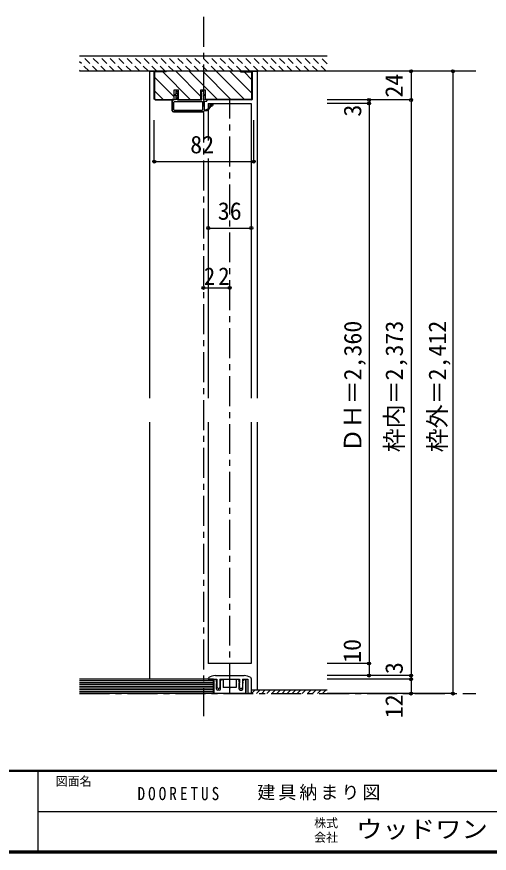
# Model space of a CAD drawing. Units: millimetres at full size, sheet at 1:5. Extents: x -973 to 977, y -718 to 696.
# Drawn here: x -16 to 379, y -701 to -2 of the extents above; entities that cross this region are included whole.
import ezdxf
from ezdxf.enums import TextEntityAlignment as Align

# ---------------------------------------------------------------- set-up
doc = ezdxf.new("R2010")
doc.units = ezdxf.units.MM
doc.header["$LTSCALE"] = 5
doc.header["$PDMODE"] = 32
doc.header["$PDSIZE"] = 2.5
doc.linetypes.add('CHAIN1', pattern=[8, 5, -1, 1, -1])
doc.linetypes.add('DASHED1', pattern=[1.8, 1.2, -0.6])
for name, color, linetype in [('0-0_補助線', 7, 'Continuous'), ('0-1_通り芯', 4, 'CHAIN1'), ('0-3_仕上げ', 7, 'Continuous'), ('0-4_枠', 3, 'Continuous'), ('0-6_扉', 6, 'Continuous'), ('0-7_金物', 7, 'Continuous'), ('0-B_寸法', 4, 'Continuous'), ('0-C_ハッチ', 4, 'DASHED1'), ('F-0_補助線', 7, 'Continuous'), ('F-1_枠', 6, 'Continuous'), ('F-A_文字', 7, 'Continuous')]:
    doc.layers.add(name, color=color, linetype=linetype)
doc.styles.add('ＭＳ ゴシック', font='')
doc.styles.get('ＭＳ ゴシック').set_extended_font_data('MS Gothic')

# ---------------------------------------------------------------- blocks, each defined once
blk = doc.blocks.new('2')
at = {"layer": '0-0_補助線'}
for p, q in [((-9.846, -9.622), (-9.846, 15.078)), ((-8.846, 16.078), (0.354, 16.078)), ((-8.846, 15.878), (0.637, 15.878)), ((-8.446, 14.378), (-8.446, -8.922)), ((-8.146, 14.678), (-1.546, 14.678)), ((-1.246, 14.378), (-1.246, -8.922)), ((0.154, 11.653), (2.154, 11.653)), ((0.154, 11.653), (0.154, -8.497)), ((2.154, 10.953), (2.154, 11.653)), ((3.154, 11.653), (2.512, 10.83)), ((3.154, 11.653), (6.154, 11.653)), ((4.154, 13.753), (4.154, 13.053)), ((5.154, 13.053), (4.512, 13.876)), ((7.154, 13.053), (5.154, 13.053)), ((6.154, 10.953), (6.154, 11.653)), ((7.558, 12.258), (6.516, 10.835)), ((-1.48, -10.622), (-8.846, -10.622)), ((-1.546, -9.222), (-8.146, -9.222)), ((-1.189, -10.85), (-0.732, -12.694)), ((0.354, -12.922), (-0.441, -12.922)), ((0.154, -8.497), (2.154, -8.497)), ((4.154, -9.897), (0.154, -9.897)), ((0.154, -9.897), (0.154, -10.622)), ((0.154, -10.622), (0.645, -12.548)), ((2.154, -7.797), (2.154, -8.497)), ((3.154, -8.497), (2.512, -7.674)), ((3.154, -8.497), (6.154, -8.497)), ((4.154, -10.597), (4.154, -9.897)), ((5.154, -9.897), (4.512, -10.72)), ((7.154, -9.897), (5.154, -9.897)), ((6.154, -7.797), (6.154, -8.497)), ((7.558, -9.101), (6.516, -7.679))]:
    blk.add_line(p, q, dxfattribs=at)
for points in [[(-9.646, 15.078), (-9.646, -9.622), (-9.846, -9.622)], [(4.154, 13.053), (0.154, 13.053), (0.649, 15.723)]]:
    blk.add_lwpolyline(points, dxfattribs=at)
for centre, radius, start, end in [((-8.846, 15.078), 1, 90, 180), ((-8.846, 15.078), 0.8, 90, 180), ((-8.146, 14.378), 0.3, 90, 180), ((-1.546, 14.378), 0.3, 0, 90), ((0.354, 15.778), 0.3, 349.49875, 90), ((2.354, 10.953), 0.2, 180, 322.03043), ((4.354, 13.753), 0.2, 37.96957, 180), ((6.354, 10.953), 0.2, 180, 323.78053), ((7.154, 12.553), 0.5, 323.78053, 90), ((-8.846, -9.622), 1, 180, 270), ((-2.846, -10.72), 6, 179.06153, 259.29815), ((-8.146, -8.922), 0.3, 180, 270), ((-2.846, -10.72), 5.3, 178.93757, 259.29815), ((-1.546, -8.922), 0.3, 270, 0), ((-1.48, -10.922), 0.3, 13.9282, 90), ((-0.441, -12.622), 0.3, 193.9282, 270), ((0.354, -12.622), 0.3, 270, 14.29438), ((2.354, -7.797), 0.2, 37.96957, 180), ((4.354, -10.597), 0.2, 180, 322.03043), ((6.354, -7.797), 0.2, 36.21947, 180), ((7.154, -9.397), 0.5, 270, 36.21947), ((-3.896, -16.272), 0.35, 259.29815, 79.29815)]:
    blk.add_arc(centre, radius, start, end, dxfattribs=at)
blk.add_point((-3.896, -16.622), dxfattribs=at)

msp = doc.modelspace()

# ---------------------------------------------------------------- linework, layer by layer
at = {"layer": '0-1_通り芯'}
for p, q in [((140.01, -2.5), (140.01, -586.514)), ((243.367, -48), (36.653, -48)), ((367.367, -48), (36.653, -48)), ((162.01, -567.5), (162.01, -72)), ((36.653, -567.5), (367.367, -567.5))]:
    msp.add_line(p, q, dxfattribs=at)
at = {"layer": '0-3_仕上げ', "color": 2}
for p, q in [((148.51, -555.5), (36.653, -555.5)), ((148.51, -567.5), (148.51, -555.5)), ((148.51, -567.5), (36.653, -567.5))]:
    msp.add_line(p, q, dxfattribs=at)
at = {"layer": '0-3_仕上げ'}
for p, q in [((148.51, -557), (36.653, -557)), ((148.51, -558.5), (36.653, -558.5)), ((148.51, -560), (36.653, -560)), ((148.51, -561.5), (36.653, -561.5)), ((148.51, -563), (36.653, -563)), ((148.51, -564.5), (36.653, -564.5)), ((180.01, -564.5), (243.367, -564.5)), ((148.51, -566), (36.653, -566))]:
    msp.add_line(p, q, dxfattribs=at)
at = {"layer": '0-4_枠', "color": 4}
for p, q in [((99.01, -48), (95.01, -48)), ((95.01, -48), (95.01, -321)), ((181.01, -48), (185.01, -48)), ((181.01, -48), (185.01, -48)), ((185.01, -48), (185.01, -321)), ((95.01, -341), (95.01, -555.5)), ((185.01, -341), (185.01, -564.5))]:
    msp.add_line(p, q, dxfattribs=at)
at = {"layer": '0-4_枠'}
for p, q in [((181.01, -48), (99.01, -48)), ((181.01, -48), (99.01, -48)), ((99.51, -71.086), (99.51, -48.5)), ((109.01, -48.5), (99.51, -48.5)), ((109.01, -48.5), (109.01, -48)), ((171.01, -48.5), (171.01, -48)), ((171.01, -48.5), (180.51, -48.5)), ((180.51, -71.086), (180.51, -48.5)), ((115.51, -63.5), (119.21, -63.5)), ((115.51, -72), (115.51, -63.5)), ((119.21, -72), (119.21, -63.5)), ((137.81, -72), (137.81, -63.5)), ((99.925, -71.5), (99.51, -71.086)), ((99.717, -72), (115.51, -72)), ((99.925, -71.5), (115.51, -71.5)), ((119.21, -71.5), (137.81, -71.5)), ((119.21, -72), (137.81, -72)), ((180.096, -71.5), (141.51, -71.5)), ((180.303, -72), (141.51, -72)), ((180.096, -71.5), (180.51, -71.086))]:
    msp.add_line(p, q, dxfattribs=at)
for points in [[(99.717, -72), (99.01, -71.293), (99.01, -48)], [(180.303, -72), (181.01, -71.293), (181.01, -48)], [(137.81, -63.5), (141.51, -63.5), (141.51, -72)]]:
    msp.add_lwpolyline(points, dxfattribs=at)
at = {"layer": '0-6_扉'}
for p, q in [((144.01, -75), (144.01, -105.69)), ((144.01, -75), (180.01, -75)), ((180.01, -75), (180.01, -321)), ((144.01, -120.922), (144.01, -321)), ((144.01, -341), (144.01, -542.5)), ((180.01, -341), (180.01, -542.5)), ((180.01, -542.5), (144.01, -542.5))]:
    msp.add_line(p, q, dxfattribs=at)
at = {"layer": '0-7_金物'}
for p, q in [((144.01, -555.017), (144.01, -555.5)), ((144.01, -555.5), (151.36, -555.5)), ((149.96, -555.8), (148.51, -555.8)), ((148.51, -567.5), (148.51, -555.8)), ((148.61, -555.8), (148.61, -567.5)), ((150.01, -552.5), (174.01, -552.5)), ((150.96, -558.05), (150.96, -556.8)), ((150.96, -558.05), (151.167, -558.396)), ((151.153, -558.846), (151.36, -558.5)), ((151.36, -555.5), (151.36, -558.5)), ((153.86, -555.5), (170.16, -555.5)), ((153.86, -555.5), (153.86, -558.5)), ((154.067, -558.846), (153.86, -558.5)), ((154.26, -558.05), (154.053, -558.396)), ((154.26, -558.05), (154.26, -556.8)), ((155.26, -555.8), (156.61, -555.8)), ((156.61, -555.8), (156.61, -562.5)), ((167.41, -555.8), (167.41, -562.5)), ((168.76, -555.8), (167.41, -555.8)), ((169.76, -558.05), (169.76, -556.8)), ((169.76, -558.05), (169.968, -558.396)), ((169.953, -558.846), (170.16, -558.5)), ((170.16, -555.5), (170.16, -558.5)), ((172.66, -555.5), (177.01, -555.5)), ((172.66, -555.5), (172.66, -558.5)), ((172.867, -558.846), (172.66, -558.5)), ((173.06, -558.05), (172.853, -558.396)), ((173.06, -558.05), (173.06, -556.8)), ((174.06, -555.8), (175.51, -555.8)), ((175.41, -555.8), (175.41, -567.5)), ((175.51, -567.5), (175.51, -555.8)), ((177.01, -555.5), (177.01, -567.2)), ((180.01, -555.017), (180.01, -567.2)), ((150.96, -559.05), (151.167, -558.704)), ((150.96, -563.8), (150.96, -559.05)), ((151.153, -559.154), (151.36, -559.5)), ((151.153, -560.346), (151.36, -560)), ((151.153, -560.654), (151.36, -561)), ((151.153, -561.846), (151.36, -561.5)), ((152.244, -563.34), (151.19, -562.204)), ((151.36, -559.5), (151.36, -560)), ((151.36, -561), (151.36, -561.5)), ((153.26, -564.8), (151.96, -564.8)), ((154.03, -562.204), (152.977, -563.34)), ((154.067, -559.154), (153.86, -559.5)), ((153.86, -559.5), (153.86, -560)), ((154.067, -560.346), (153.86, -560)), ((154.067, -560.654), (153.86, -561)), ((153.86, -561), (153.86, -561.5)), ((154.067, -561.846), (153.86, -561.5)), ((154.26, -559.05), (154.053, -558.704)), ((154.26, -563.8), (154.26, -559.05)), ((161.51, -562.5), (156.61, -562.5)), ((162.01, -563), (161.51, -562.5)), ((162.01, -563), (162.51, -562.5)), ((167.41, -562.5), (162.51, -562.5)), ((169.76, -559.05), (169.968, -558.704)), ((169.76, -563.8), (169.76, -559.05)), ((169.953, -559.154), (170.16, -559.5)), ((169.953, -560.346), (170.16, -560)), ((169.953, -560.654), (170.16, -561)), ((169.953, -561.846), (170.16, -561.5)), ((171.044, -563.34), (169.99, -562.204)), ((170.16, -559.5), (170.16, -560)), ((170.16, -561), (170.16, -561.5)), ((170.76, -564.8), (172.06, -564.8)), ((172.83, -562.204), (171.777, -563.34)), ((172.867, -559.154), (172.66, -559.5)), ((172.66, -559.5), (172.66, -560)), ((172.867, -560.346), (172.66, -560)), ((172.867, -560.654), (172.66, -561)), ((172.66, -561), (172.66, -561.5)), ((172.867, -561.846), (172.66, -561.5)), ((173.06, -559.05), (172.853, -558.704)), ((173.06, -563.8), (173.06, -559.05)), ((175.51, -567.5), (148.51, -567.5)), ((177.01, -567.2), (180.01, -567.2))]:
    msp.add_line(p, q, dxfattribs=at)
for centre, radius, start, end in [((145.01, -555.017), 1, 123.74899, 180), ((150.01, -562.5), 10, 90, 123.74899), ((149.96, -556.8), 1, 0, 90), ((150.91, -558.55), 0.3, 329.05368, 30.94635), ((154.31, -558.55), 0.3, 149.05365, 210.94632), ((155.26, -556.8), 1, 90, 180), ((168.76, -556.8), 1, 0, 90), ((169.71, -558.55), 0.3, 329.05368, 30.94635), ((173.11, -558.55), 0.3, 149.05365, 210.94632), ((174.06, -556.8), 1, 90, 180), ((174.01, -562.5), 10, 56.25101, 90), ((179.01, -555.017), 1, 0, 56.25101), ((151.96, -563.8), 1, 180, 270), ((151.41, -559), 0.3, 149.05366, 210.94634), ((151.41, -560.5), 0.3, 149.05366, 210.94634), ((151.41, -562), 0.3, 149.05366, 222.83826), ((152.61, -563), 0.5, 222.83826, 317.16174), ((153.26, -563.8), 1, 270, 0), ((153.81, -562), 0.3, 317.16174, 30.94634), ((153.81, -559), 0.3, 329.05366, 30.94634), ((153.81, -560.5), 0.3, 329.05366, 30.94634), ((170.76, -563.8), 1, 180, 270), ((170.21, -559), 0.3, 149.05366, 210.94634), ((170.21, -560.5), 0.3, 149.05366, 210.94634), ((170.21, -562), 0.3, 149.05366, 222.83826), ((171.41, -563), 0.5, 222.83826, 317.16174), ((172.06, -563.8), 1, 270, 0), ((172.61, -562), 0.3, 317.16174, 30.94634), ((172.61, -559), 0.3, 329.05366, 30.94634), ((172.61, -560.5), 0.3, 329.05366, 30.94634)]:
    msp.add_arc(centre, radius, start, end, dxfattribs=at)
at = {"layer": '0-B_寸法', "color": 2}
for p, q in [((243.367, -35.5), (36.653, -35.5)), ((243.367, -48), (36.653, -48))]:
    msp.add_line(p, q, dxfattribs=at)
at = {"layer": '0-B_寸法', "linetype": 'DASHED1'}
for p, q in [((44.539, -48), (36.653, -40.114)), ((51.61, -48), (39.11, -35.5)), ((58.681, -48), (46.181, -35.5)), ((65.752, -48), (53.252, -35.5)), ((72.823, -48), (60.323, -35.5)), ((79.894, -48), (67.394, -35.5)), ((86.966, -48), (74.466, -35.5)), ((94.037, -48), (81.537, -35.5)), ((101.108, -48), (88.608, -35.5)), ((108.179, -48), (95.679, -35.5)), ((115.25, -48), (102.75, -35.5)), ((122.321, -48), (109.821, -35.5)), ((129.392, -48), (116.892, -35.5)), ((136.463, -48), (123.963, -35.5)), ((143.534, -48), (131.034, -35.5)), ((150.605, -48), (138.105, -35.5)), ((157.676, -48), (145.176, -35.5)), ((164.747, -48), (152.247, -35.5)), ((171.818, -48), (159.318, -35.5)), ((178.889, -48), (166.389, -35.5)), ((185.96, -48), (173.46, -35.5)), ((193.032, -48), (180.532, -35.5)), ((200.103, -48), (187.603, -35.5)), ((207.174, -48), (194.674, -35.5)), ((214.245, -48), (201.745, -35.5)), ((221.316, -48), (208.816, -35.5)), ((228.387, -48), (215.887, -35.5)), ((235.458, -48), (222.958, -35.5)), ((242.529, -48), (230.029, -35.5)), ((243.367, -41.767), (237.1, -35.5)), ((37.468, -48), (36.653, -47.185))]:
    msp.add_line(p, q, dxfattribs=at)
at = {"layer": '0-B_寸法'}
for p, q in [((99.01, -48), (95.01, -48)), ((95.01, -48), (99.01, -48)), ((95.01, -48), (99.01, -48)), ((181.01, -48), (185.01, -48)), ((185.01, -48), (181.01, -48)), ((185.01, -48), (181.01, -48)), ((348.367, -48), (243.367, -48)), ((313.367, -48), (313.367, -567.5)), ((348.367, -48), (348.367, -567.5)), ((313.367, -72), (243.367, -72)), ((278.367, -75), (243.367, -75)), ((278.367, -72), (278.367, -552.5)), ((99.01, -123.422), (99.01, -88.9)), ((182.01, -123.422), (182.01, -88.9)), ((99.01, -123.422), (182.01, -123.422)), ((144.01, -178.882), (180.01, -178.882)), ((140.01, -228.882), (162.01, -228.882)), ((278.367, -542.5), (243.367, -542.5)), ((313.367, -552.5), (243.367, -552.5)), ((313.367, -555.5), (243.367, -555.5)), ((348.367, -567.5), (243.367, -567.5))]:
    msp.add_line(p, q, dxfattribs=at)
at = {"layer": '0-B_寸法', "color": 3}
msp.add_line((181.01, -48), (99.01, -48), dxfattribs=at)
msp.add_line((181.01, -48), (99.01, -48), dxfattribs=at)
msp.add_line((181.01, -48), (99.01, -48), dxfattribs=at)
at = {"layer": '0-B_寸法', "color": 7}
for p in [(313.367, -48), (348.367, -48), (278.367, -72), (278.367, -75), (313.367, -72), (99.01, -123.422), (182.01, -123.422), (144.01, -178.882), (180.01, -178.882), (140.01, -228.882), (162.01, -228.882), (278.367, -542.5), (278.367, -552.5), (313.367, -552.5), (313.367, -555.5), (313.367, -567.5), (348.367, -567.5)]:
    msp.add_point(p, dxfattribs=at)
at = {"layer": '0-C_ハッチ', "linetype": 'Continuous'}
for p, q in [((106.04, -48.5), (129.04, -71.5)), ((116.853, -48), (137.81, -68.957)), ((128.168, -48), (151.667, -71.5)), ((139.481, -48), (162.981, -71.5)), ((150.795, -48), (174.295, -71.5)), ((162.108, -48), (180.51, -66.402)), ((173.922, -48.5), (180.51, -55.088)), ((99.51, -53.284), (115.51, -69.284)), ((99.51, -64.598), (106.412, -71.5)), ((180.179, -567.5), (183.179, -564.5)), ((184.421, -567.5), (187.421, -564.5)), ((188.664, -567.5), (191.664, -564.5)), ((192.906, -567.5), (195.906, -564.5)), ((197.149, -567.5), (200.149, -564.5)), ((201.392, -567.5), (204.392, -564.5)), ((205.634, -567.5), (208.634, -564.5)), ((209.877, -567.5), (212.877, -564.5)), ((214.12, -567.5), (217.12, -564.5)), ((218.362, -567.5), (221.362, -564.5)), ((222.605, -567.5), (225.605, -564.5)), ((226.848, -567.5), (229.848, -564.5)), ((231.09, -567.5), (234.09, -564.5)), ((235.333, -567.5), (238.333, -564.5)), ((239.575, -567.5), (242.575, -564.5))]:
    msp.add_line(p, q, dxfattribs=at)
at = {"layer": 'F-1_枠'}
for p, q in [((976.653, -631.667), (-973.347, -631.667)), ((976.653, -632.5), (-973.347, -632.5)), ((1.653, -632.5), (1.653, -699.167)), ((1.653, -665.833), (974.986, -665.834)), ((976.653, -699.167), (-973.347, -699.167)), ((976.653, -700), (-973.347, -700)), ((976.653, -700.833), (-973.347, -700.833))]:
    msp.add_line(p, q, dxfattribs=at)

# ---------------------------------------------------------------- block references
at = {"layer": '0-0_補助線', "rotation": 90}
msp.add_blockref('2', (130.088, -72.154), dxfattribs=at)

# ---------------------------------------------------------------- texts
at = {"layer": '0-B_寸法', "color": 7, "style": 'ＭＳ ゴシック'}
for s, p in [('24', (310.867, -70)), ('3', (276.204, -85.885)), ('ＤＨ＝2,360', (276.33, -366.107)), ('枠内＝2,373', (311.01, -366.107)), ('枠外＝2,412', (347.024, -366.107)), ('10', (275.867, -541.875)), ('3', (310.867, -551.25)), ('12', (310.867, -588.125))]:
    msp.add_text(s, height=14.66, rotation=90, dxfattribs=at).set_placement(p, align=Align.BOTTOM_LEFT)
for s, p in [('82', (129.01, -120.922)), ('36', (152.01, -176.382))]:
    msp.add_text(s, height=14.66, dxfattribs=at).set_placement(p, align=Align.BOTTOM_LEFT)
at = {"layer": '0-B_寸法', "color": 7, "insert": (140.385, -226.382), "char_height": 14.66, "attachment_point": 7, "style": 'ＭＳ ゴシック'}
msp.add_mtext('\\T1.27;\\W0.95;22', dxfattribs=at)
at = {"layer": 'F-0_補助線', "char_height": 11, "attachment_point": 7, "style": 'ＭＳ ゴシック'}
for s, insert in [('\\T1.39;\\W0.85;DOORETUS', (84.986, -656.667)), ('\\T1.17;建具納まり図', (184.986, -656.667))]:
    msp.add_mtext(s, dxfattribs=dict(at, insert=insert))
at = {"layer": 'F-A_文字', "style": 'ＭＳ ゴシック'}
for s, p in [('図面名', (16.653, -646.667)), ('株式', (232.486, -681.5)), ('会社', (232.486, -693.5))]:
    msp.add_text(s, height=7.331, dxfattribs=at).set_placement(p, align=Align.BOTTOM_LEFT)
at = {"layer": 'F-A_文字', "style": 'ＭＳ ゴシック', "width": 1.1}
msp.add_text('ウッドワン・・・', height=14.66, dxfattribs=at).set_placement((267.486, -692.5), align=Align.BOTTOM_LEFT)

doc.saveas('drawing.dxf')
